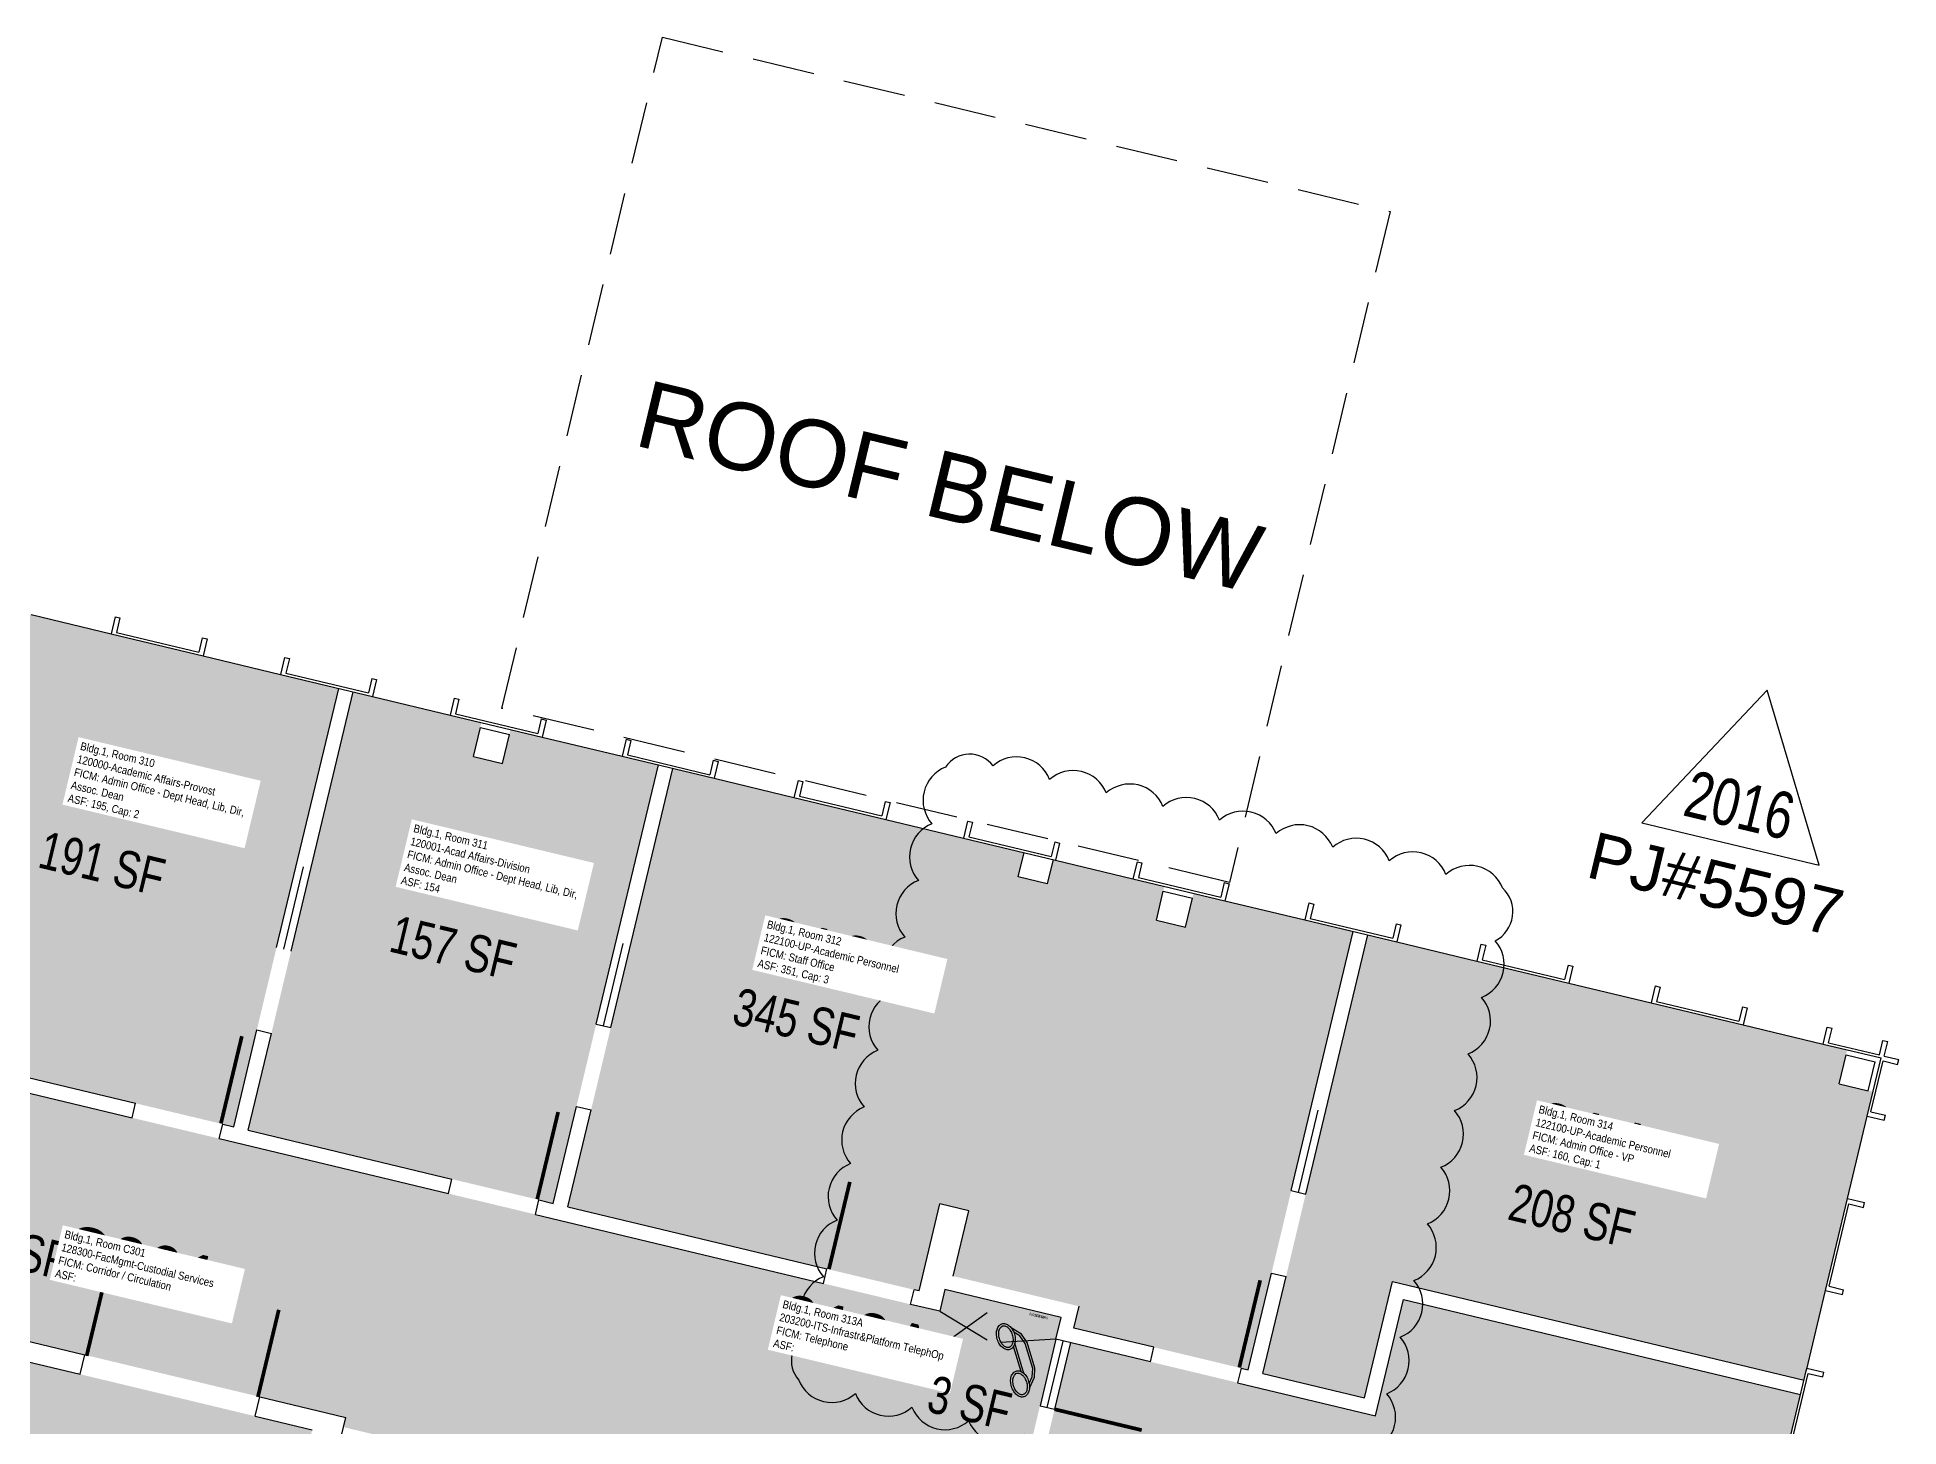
# Model space of a CAD drawing. Header units: inches. Extents: x 69220657 to 69222831, y 27675098 to 27677390.
# Drawn here: x 69222083 to 69222831, y 27676832 to 27677390 of the extents above; entities that cross this region are included whole.
import ezdxf
from ezdxf.enums import TextEntityAlignment as Align

# ---------------------------------------------------------------- set-up
doc = ezdxf.new("R2010")
doc.units = ezdxf.units.IN
doc.header["$LTSCALE"] = 100
doc.header["$MEASUREMENT"] = 0
doc.linetypes.add('DASHED2', pattern=[0.375, 0.25, -0.125])
doc.layers.get('0').update_dxf_attribs({"linetype": 'CONTINUOUS'})
for name, color, linetype in [('A-DOOR', 2, 'CONTINUOUS'), ('A-GLAZ', 1, 'CONTINUOUS'), ('A-IDEN-ICON', 4, 'CONTINUOUS'), ('A-IDEN-RNUM', 7, 'CONTINUOUS'), ('A-IDEN-SNUM', 4, 'CONTINUOUS'), ('A-IDEN-VNUM', 4, 'CONTINUOUS'), ('A-MISC', 3, 'CONTINUOUS'), ('A-WALL', 5, 'CONTINUOUS'), ('AREA-TEXT', 3, 'CONTINUOUS'), ('Rooms-Category-Color', 7, 'CONTINUOUS'), ('Rooms-College-Color', 7, 'CONTINUOUS'), ('Rooms-Department-Color', 7, 'CONTINUOUS'), ('Rooms-Division-Color', 7, 'CONTINUOUS'), ('Rooms-Information', 7, 'CONTINUOUS')]:
    doc.layers.add(name, color=color, linetype=linetype)
doc.layers.add('A-REV', color=1, linetype='CONTINUOUS', true_color=0xff0000)
doc.styles.add('Annotative', font='arial.ttf')
doc.styles.add('AREA', font='arial.ttf', dxfattribs={"height": 15})
doc.styles.add('Arial', font='arial.ttf')
doc.styles.add('ROOMSNUMBER', font='arial.ttf', dxfattribs={"height": 1})
doc.styles.add('ROOMVNUMBER', font='arial.ttf', dxfattribs={"width": 0.85, "height": 0.075})

# ---------------------------------------------------------------- blocks, each defined once
blk = doc.blocks.new('CPPHONE')
for p, q in [((0.0096, 0.0252), (-0.0196, -0.0252)), ((0.0169, 0.0279), (-0.0182, -0.0329))]:
    blk.add_line(p, q)
for points in [[(0.0364, 0.0572), (0.0417, 0.0308), (0.0382, 0.0108), (0.0082, -0.0411), (-0.0083, -0.0558), (-0.0338, -0.0645)], [(0.0334, 0.047), (0.0366, 0.0307), (0.0334, 0.0126), (0.0043, -0.0379), (-0.0109, -0.0514), (-0.0265, -0.0567)]]:
    blk.add_lwpolyline(points)
for points in [[(0.0288, 0.0786, 0.139889), (0.0216, 0.0804, 0.107118), (0.0122, 0.0781, 0.079812), (0.0039, 0.0722, 0.067459), (-0.0035, 0.0626, 0.067459), (-0.008, 0.0515, 0.079812), (-0.009, 0.0413, 0.107118), (-0.0064, 0.032, 0.139889), (-0.0012, 0.0267, 0.139889), (0.0061, 0.0248, 0.107118), (0.0155, 0.0272, 0.079812), (0.0238, 0.0331, 0.067459), (0.0312, 0.0426, 0.067459), (0.0357, 0.0538, 0.079812), (0.0367, 0.0639, 0.107118), (0.034, 0.0732, 0.139889)], [(0.0263, 0.0743, 0.139889), (0.0218, 0.0754, 0.107118), (0.0144, 0.0736, 0.079812), (0.0074, 0.0686, 0.067459), (0.0008, 0.0601, 0.067459), (-0.0032, 0.0502, 0.079812), (-0.004, 0.0417, 0.107118), (-0.0019, 0.0344, 0.139889), (0.0013, 0.031, 0.139889), (0.0059, 0.0298, 0.107118), (0.0133, 0.0317, 0.079812), (0.0203, 0.0367, 0.067459), (0.0268, 0.0451, 0.067459), (0.0309, 0.055, 0.079812), (0.0317, 0.0636, 0.107118), (0.0296, 0.0709, 0.139889)], [(-0.0262, -0.0167, 0.139889), (-0.0334, -0.0148, 0.107118), (-0.0428, -0.0172, 0.079812), (-0.0511, -0.0231, 0.067459), (-0.0585, -0.0326, 0.067459), (-0.063, -0.0438, 0.079812), (-0.064, -0.0539, 0.107118), (-0.0614, -0.0632, 0.139889), (-0.0562, -0.0686, 0.139889), (-0.0489, -0.0704, 0.107118), (-0.0395, -0.0681, 0.079812), (-0.0312, -0.0622, 0.067459), (-0.0238, -0.0526, 0.067459), (-0.0193, -0.0415, 0.079812), (-0.0183, -0.0313, 0.107118), (-0.021, -0.022, 0.139889)], [(-0.0287, -0.021, 0.139889), (-0.0332, -0.0198, 0.107118), (-0.0406, -0.0217, 0.079812), (-0.0476, -0.0267, 0.067459), (-0.0542, -0.0351, 0.067459), (-0.0582, -0.045, 0.079812), (-0.059, -0.0536, 0.107118), (-0.0569, -0.0609, 0.139889), (-0.0537, -0.0643, 0.139889), (-0.0491, -0.0654, 0.107118), (-0.0417, -0.0636, 0.079812), (-0.0347, -0.0586, 0.067459), (-0.0282, -0.0501, 0.067459), (-0.0241, -0.0402, 0.079812), (-0.0233, -0.0317, 0.107118), (-0.0254, -0.0244, 0.139889)]]:
    blk.add_lwpolyline(points, format="xyb", close=True)
blk = doc.blocks.new('ProjectRev')
at = {"transparency": 16777216}
blk.add_lwpolyline([(0, 0.122), (-0.1221, -0.0895), (0.1221, -0.0895)], close=True, dxfattribs=at)
at = {"transparency": 16777216, "insert": (-0.1798, -0.1151), "char_height": 0.0625, "width": 0.24749, "attachment_point": 1, "style": 'Arial'}
blk.add_mtext('PJ#', dxfattribs=at)
at = {"transparency": 16777216, "style": 'Arial', "width": 0.75}
blk.add_attdef('YEAR', text='', height=18.75, dxfattribs=at).set_placement((0, 0), align=Align.MIDDLE_CENTER)
at = {"transparency": 16777216, "style": 'Arial'}
blk.add_attdef('PROJECT', text='', height=18.75, dxfattribs=at).set_placement((-0.0276, -0.1151), align=Align.TOP_LEFT)

msp = doc.modelspace()

# ---------------------------------------------------------------- hatches: boundary and pattern name
at = {"layer": 'Rooms-Category-Color', "true_color": 0xfa9ba3}
for points in [[(69222056.42, 27677163.73), (69222204.25, 27677128.37), (69222162.15, 27676952.34), (69222014.32, 27676987.69)], [(69222210.07, 27677126.93), (69222261.62, 27677114.6), (69222258.36, 27677100.98), (69222270.04, 27677098.19), (69222273.29, 27677111.81), (69222332.62, 27677097.62), (69222290.52, 27676921.59), (69222167.98, 27676950.89)], [(69222296.36, 27676920.19), (69222338.53, 27677096.21), (69222479.54, 27677062.43), (69222477.21, 27677052.7), (69222488.88, 27677049.91), (69222491.21, 27677059.63), (69222535.94, 27677048.91), (69222532.68, 27677035.3), (69222544.35, 27677032.5), (69222547.61, 27677046.12), (69222611.79, 27677030.74), (69222569.62, 27676854.72), (69222499.61, 27676871.5), (69222501.7, 27676880.25), (69222451.13, 27676892.36), (69222457.42, 27676918.62), (69222445.75, 27676921.42), (69222437.37, 27676886.41)], [(69222617.55, 27677029.34), (69222810.12, 27676983.29), (69222806.87, 27676969.68), (69222820.48, 27676966.42), (69222792.81, 27676850.68), (69222627.47, 27676890.22), (69222616.3, 27676843.54), (69222575.46, 27676853.31)], [(69222498.21, 27676865.66), (69222620.74, 27676836.31), (69222631.92, 27676882.99), (69222791.41, 27676844.78), (69222754.83, 27676692.1), (69222721.05, 27676551.09), (69222558.65, 27676589.99), (69222550.25, 27676554.92), (69222430.63, 27676583.58), (69222472.86, 27676759.65), (69222478.69, 27676758.25), (69222481.48, 27676769.93), (69222475.65, 27676771.32)], [(69222030.29, 27676869.79), (69222193.67, 27676830.65), (69222192.74, 27676826.76), (69222204.41, 27676823.97), (69222205.34, 27676827.86), (69222242.29, 27676819), (69222177.64, 27676549.11), (69222140.68, 27676557.95), (69222141.61, 27676561.84), (69222129.94, 27676564.63), (69222126.68, 27676551.02), (69221963.29, 27676590.09)]]:
    msp.add_hatch(color=241, dxfattribs=at).paths.add_polyline_path(points)
at = {"layer": 'Rooms-Category-Color', "true_color": 0xadadad}
for points in [[(69221872.91, 27677015.46), (69221686.69, 27677060.08), (69221678.41, 27677062.06), (69221662.68, 27676996.42), (69221655.81, 27676967.73), (69221663.47, 27676965.89), (69221768.59, 27676940.71), (69221894.07, 27676910.65), (69221893.13, 27676906.76), (69221920.36, 27676900.24), (69221921.29, 27676904.13), (69221935.31, 27676900.77), (69221984.68, 27676888.94), (69222102.42, 27676860.73), (69222195.53, 27676838.43), (69222207.2, 27676835.63), (69222206.27, 27676831.74), (69222243.23, 27676822.89), (69222244.16, 27676826.78), (69222251.94, 27676824.91), (69222245.42, 27676797.69), (69222315.43, 27676780.91), (69222344.61, 27676773.92), (69222351.13, 27676801.15), (69222462.97, 27676774.36), (69222469.77, 27676772.73), (69222477.58, 27676805.31), (69222492.37, 27676867.06), (69222451.53, 27676876.84), (69222445.69, 27676878.24), (69222434.24, 27676880.98), (69222283.36, 27676917.13), (69222156.35, 27676947.56), (69222002.19, 27676984.49)], [(69222494.47, 27676875.81), (69222447.79, 27676886.99), (69222445.69, 27676878.24), (69222492.37, 27676867.06)]]:
    msp.add_hatch(color=253, dxfattribs=at).paths.add_polyline_path(points)
at = {"layer": 'Rooms-College-Color', "true_color": 0x80bc67}
for points in [[(69222056.42, 27677163.73), (69222204.25, 27677128.37), (69222162.15, 27676952.34), (69222014.32, 27676987.69)], [(69222210.07, 27677126.93), (69222261.62, 27677114.6), (69222258.36, 27677100.98), (69222270.04, 27677098.19), (69222273.29, 27677111.81), (69222332.62, 27677097.62), (69222290.52, 27676921.59), (69222167.98, 27676950.89)], [(69222296.36, 27676920.19), (69222338.53, 27677096.21), (69222479.54, 27677062.43), (69222477.21, 27677052.7), (69222488.88, 27677049.91), (69222491.21, 27677059.63), (69222535.94, 27677048.91), (69222532.68, 27677035.3), (69222544.35, 27677032.5), (69222547.61, 27677046.12), (69222611.79, 27677030.74), (69222569.62, 27676854.72), (69222499.61, 27676871.5), (69222501.7, 27676880.25), (69222451.13, 27676892.36), (69222457.42, 27676918.62), (69222445.75, 27676921.42), (69222437.37, 27676886.41)], [(69222617.55, 27677029.34), (69222810.12, 27676983.29), (69222806.87, 27676969.68), (69222820.48, 27676966.42), (69222792.81, 27676850.68), (69222627.47, 27676890.22), (69222616.3, 27676843.54), (69222575.46, 27676853.31)], [(69222498.21, 27676865.66), (69222620.74, 27676836.31), (69222631.92, 27676882.99), (69222791.41, 27676844.78), (69222754.83, 27676692.1), (69222721.05, 27676551.09), (69222558.65, 27676589.99), (69222550.25, 27676554.92), (69222430.63, 27676583.58), (69222472.86, 27676759.65), (69222478.69, 27676758.25), (69222481.48, 27676769.93), (69222475.65, 27676771.32)], [(69222030.29, 27676869.79), (69222193.67, 27676830.65), (69222192.74, 27676826.76), (69222204.41, 27676823.97), (69222205.34, 27676827.86), (69222242.29, 27676819), (69222177.64, 27676549.11), (69222140.68, 27676557.95), (69222141.61, 27676561.84), (69222129.94, 27676564.63), (69222126.68, 27676551.02), (69221963.29, 27676590.09)]]:
    msp.add_hatch(color=83, dxfattribs=at).paths.add_polyline_path(points)
at = {"layer": 'Rooms-College-Color', "true_color": 0xadadad}
for points in [[(69221872.91, 27677015.46), (69221686.69, 27677060.08), (69221678.41, 27677062.06), (69221662.68, 27676996.42), (69221655.81, 27676967.73), (69221663.47, 27676965.89), (69221768.59, 27676940.71), (69221894.07, 27676910.65), (69221893.13, 27676906.76), (69221920.36, 27676900.24), (69221921.29, 27676904.13), (69221935.31, 27676900.77), (69221984.68, 27676888.94), (69222102.42, 27676860.73), (69222195.53, 27676838.43), (69222207.2, 27676835.63), (69222206.27, 27676831.74), (69222243.23, 27676822.89), (69222244.16, 27676826.78), (69222251.94, 27676824.91), (69222245.42, 27676797.69), (69222315.43, 27676780.91), (69222344.61, 27676773.92), (69222351.13, 27676801.15), (69222462.97, 27676774.36), (69222469.77, 27676772.73), (69222477.58, 27676805.31), (69222492.37, 27676867.06), (69222451.53, 27676876.84), (69222445.69, 27676878.24), (69222434.24, 27676880.98), (69222283.36, 27676917.13), (69222156.35, 27676947.56), (69222002.19, 27676984.49)], [(69222494.47, 27676875.81), (69222447.79, 27676886.99), (69222445.69, 27676878.24), (69222492.37, 27676867.06)]]:
    msp.add_hatch(color=253, dxfattribs=at).paths.add_polyline_path(points)
at = {"layer": 'Rooms-Department-Color', "true_color": 0x62f98f}
for points in [[(69222056.42, 27677163.73), (69222204.25, 27677128.37), (69222162.15, 27676952.34), (69222014.32, 27676987.69)], [(69222210.07, 27677126.93), (69222261.62, 27677114.6), (69222258.36, 27677100.98), (69222270.04, 27677098.19), (69222273.29, 27677111.81), (69222332.62, 27677097.62), (69222290.52, 27676921.59), (69222167.98, 27676950.89)], [(69222030.29, 27676869.79), (69222193.67, 27676830.65), (69222192.74, 27676826.76), (69222204.41, 27676823.97), (69222205.34, 27676827.86), (69222242.29, 27676819), (69222177.64, 27676549.11), (69222140.68, 27676557.95), (69222141.61, 27676561.84), (69222129.94, 27676564.63), (69222126.68, 27676551.02), (69221963.29, 27676590.09)]]:
    msp.add_hatch(color=91, dxfattribs=at).paths.add_polyline_path(points)
at = {"layer": 'Rooms-Department-Color', "true_color": 0xdfff7f}
for points in [[(69222296.36, 27676920.19), (69222338.53, 27677096.21), (69222479.54, 27677062.43), (69222477.21, 27677052.7), (69222488.88, 27677049.91), (69222491.21, 27677059.63), (69222535.94, 27677048.91), (69222532.68, 27677035.3), (69222544.35, 27677032.5), (69222547.61, 27677046.12), (69222611.79, 27677030.74), (69222569.62, 27676854.72), (69222499.61, 27676871.5), (69222501.7, 27676880.25), (69222451.13, 27676892.36), (69222457.42, 27676918.62), (69222445.75, 27676921.42), (69222437.37, 27676886.41)], [(69222617.55, 27677029.34), (69222810.12, 27676983.29), (69222806.87, 27676969.68), (69222820.48, 27676966.42), (69222792.81, 27676850.68), (69222627.47, 27676890.22), (69222616.3, 27676843.54), (69222575.46, 27676853.31)], [(69222498.21, 27676865.66), (69222620.74, 27676836.31), (69222631.92, 27676882.99), (69222791.41, 27676844.78), (69222754.83, 27676692.1), (69222721.05, 27676551.09), (69222558.65, 27676589.99), (69222550.25, 27676554.92), (69222430.63, 27676583.58), (69222472.86, 27676759.65), (69222478.69, 27676758.25), (69222481.48, 27676769.93), (69222475.65, 27676771.32)]]:
    msp.add_hatch(color=61, dxfattribs=at).paths.add_polyline_path(points)
at = {"layer": 'Rooms-Department-Color', "true_color": 0xacacac}
for points in [[(69221872.91, 27677015.46), (69221686.69, 27677060.08), (69221678.41, 27677062.06), (69221662.68, 27676996.42), (69221655.81, 27676967.73), (69221663.47, 27676965.89), (69221768.59, 27676940.71), (69221894.07, 27676910.65), (69221893.13, 27676906.76), (69221920.36, 27676900.24), (69221921.29, 27676904.13), (69221935.31, 27676900.77), (69221984.68, 27676888.94), (69222102.42, 27676860.73), (69222195.53, 27676838.43), (69222207.2, 27676835.63), (69222206.27, 27676831.74), (69222243.23, 27676822.89), (69222244.16, 27676826.78), (69222251.94, 27676824.91), (69222245.42, 27676797.69), (69222315.43, 27676780.91), (69222344.61, 27676773.92), (69222351.13, 27676801.15), (69222462.97, 27676774.36), (69222469.77, 27676772.73), (69222477.58, 27676805.31), (69222492.37, 27676867.06), (69222451.53, 27676876.84), (69222445.69, 27676878.24), (69222434.24, 27676880.98), (69222283.36, 27676917.13), (69222156.35, 27676947.56), (69222002.19, 27676984.49)], [(69222494.47, 27676875.81), (69222447.79, 27676886.99), (69222445.69, 27676878.24), (69222492.37, 27676867.06)]]:
    msp.add_hatch(color=253, dxfattribs=at).paths.add_polyline_path(points)
at = {"layer": 'Rooms-Division-Color', "true_color": 0x62f98f}
for points in [[(69222056.42, 27677163.73), (69222204.25, 27677128.37), (69222162.15, 27676952.34), (69222014.32, 27676987.69)], [(69222210.07, 27677126.93), (69222261.62, 27677114.6), (69222258.36, 27677100.98), (69222270.04, 27677098.19), (69222273.29, 27677111.81), (69222332.62, 27677097.62), (69222290.52, 27676921.59), (69222167.98, 27676950.89)], [(69222030.29, 27676869.79), (69222193.67, 27676830.65), (69222192.74, 27676826.76), (69222204.41, 27676823.97), (69222205.34, 27676827.86), (69222242.29, 27676819), (69222177.64, 27676549.11), (69222140.68, 27676557.95), (69222141.61, 27676561.84), (69222129.94, 27676564.63), (69222126.68, 27676551.02), (69221963.29, 27676590.09)]]:
    msp.add_hatch(color=91, dxfattribs=at).paths.add_polyline_path(points)
at = {"layer": 'Rooms-Division-Color', "true_color": 0xdfff7f}
for points in [[(69222296.36, 27676920.19), (69222338.53, 27677096.21), (69222479.54, 27677062.43), (69222477.21, 27677052.7), (69222488.88, 27677049.91), (69222491.21, 27677059.63), (69222535.94, 27677048.91), (69222532.68, 27677035.3), (69222544.35, 27677032.5), (69222547.61, 27677046.12), (69222611.79, 27677030.74), (69222569.62, 27676854.72), (69222499.61, 27676871.5), (69222501.7, 27676880.25), (69222451.13, 27676892.36), (69222457.42, 27676918.62), (69222445.75, 27676921.42), (69222437.37, 27676886.41)], [(69222617.55, 27677029.34), (69222810.12, 27676983.29), (69222806.87, 27676969.68), (69222820.48, 27676966.42), (69222792.81, 27676850.68), (69222627.47, 27676890.22), (69222616.3, 27676843.54), (69222575.46, 27676853.31)], [(69222498.21, 27676865.66), (69222620.74, 27676836.31), (69222631.92, 27676882.99), (69222791.41, 27676844.78), (69222754.83, 27676692.1), (69222721.05, 27676551.09), (69222558.65, 27676589.99), (69222550.25, 27676554.92), (69222430.63, 27676583.58), (69222472.86, 27676759.65), (69222478.69, 27676758.25), (69222481.48, 27676769.93), (69222475.65, 27676771.32)]]:
    msp.add_hatch(color=61, dxfattribs=at).paths.add_polyline_path(points)
at = {"layer": 'Rooms-Division-Color', "true_color": 0xadadad}
for points in [[(69221872.91, 27677015.46), (69221686.69, 27677060.08), (69221678.41, 27677062.06), (69221662.68, 27676996.42), (69221655.81, 27676967.73), (69221663.47, 27676965.89), (69221768.59, 27676940.71), (69221894.07, 27676910.65), (69221893.13, 27676906.76), (69221920.36, 27676900.24), (69221921.29, 27676904.13), (69221935.31, 27676900.77), (69221984.68, 27676888.94), (69222102.42, 27676860.73), (69222195.53, 27676838.43), (69222207.2, 27676835.63), (69222206.27, 27676831.74), (69222243.23, 27676822.89), (69222244.16, 27676826.78), (69222251.94, 27676824.91), (69222245.42, 27676797.69), (69222315.43, 27676780.91), (69222344.61, 27676773.92), (69222351.13, 27676801.15), (69222462.97, 27676774.36), (69222469.77, 27676772.73), (69222477.58, 27676805.31), (69222492.37, 27676867.06), (69222451.53, 27676876.84), (69222445.69, 27676878.24), (69222434.24, 27676880.98), (69222283.36, 27676917.13), (69222156.35, 27676947.56), (69222002.19, 27676984.49)], [(69222494.47, 27676875.81), (69222447.79, 27676886.99), (69222445.69, 27676878.24), (69222492.37, 27676867.06)]]:
    msp.add_hatch(color=253, dxfattribs=at).paths.add_polyline_path(points)

# ---------------------------------------------------------------- linework, layer by layer
at = {"layer": 'A-DOOR'}
for p, q in [((69222182.31, 27677023.6), (69222190.23, 27677056.67)), ((69222310.68, 27676992.85), (69222318.6, 27677025.91)), ((69222589.78, 27676925.99), (69222597.7, 27676959.05)), ((69222445.69, 27676878.24), (69222464.78, 27676866.79)), ((69222492.37, 27676867.06), (69222470.13, 27676865.75))]:
    msp.add_line(p, q, dxfattribs=at)
for points in [[(69222157.04, 27676953.67, 1.5, 1.5, 0), (69222165.43, 27676988.68, 0, 0, 0), (69222164.7, 27676988.86, 0, 0, 0.414214), (69222122.41, 27676960.43, 0, 0, 0.414214)], [(69222284.06, 27676923.25, 1.5, 1.5, 0), (69222292.45, 27676958.25, 0, 0, 0), (69222291.72, 27676958.43, 0, 0, 0.414214), (69222249.43, 27676930, 0, 0, 0.414214)], [(69222401.2, 27676895.18, 1.5, 1.5, 0), (69222409.59, 27676930.19, 0, 0, 0), (69222410.32, 27676930.02, 0, 0, -0.402938), (69222435.49, 27676886.86, 0, 0, -0.414214)], [(69222103.09, 27676860.32, 1.5, 1.5, 0), (69222111.48, 27676895.33, 0, 0, 0), (69222112.21, 27676895.15, 0, 0, -0.414214), (69222137.02, 27676850.65, 0, 0, -0.414214)], [(69222566, 27676855.7, 1.5, 1.5, 0), (69222574.39, 27676890.71, 0, 0, 0), (69222573.66, 27676890.88, 0, 0, 0.402938), (69222531.67, 27676863.81, 0, 0, 0.414214)], [(69222171.87, 27676843.84, 1.5, 1.5, 0), (69222180.26, 27676878.85, 0, 0, 0), (69222179.53, 27676879.03, 0, 0, 0.414214), (69222137.24, 27676850.6, 0, 0, 0.414214)], [(69222491.8, 27676838.92, 1.5, 1.5, 0), (69222526.81, 27676830.53, 0, 0, 0), (69222526.64, 27676829.8, 0, 0, -0.387439), (69222483.41, 27676803.91, 0, 0, -0.414214)]]:
    msp.add_lwpolyline(points, format="xyseb", dxfattribs=at)
at = {"layer": 'A-GLAZ'}
for p, q in [((69222080.82, 27677157.95), (69222112.91, 27677150.26)), ((69222149.86, 27677141.4), (69222180.98, 27677133.95)), ((69222217.94, 27677125.1), (69222249.06, 27677117.64)), ((69222286.01, 27677108.79), (69222318.1, 27677101.1)), ((69222355.06, 27677092.25), (69222387.15, 27677084.56)), ((69222424.1, 27677075.71), (69222455.22, 27677068.25)), ((69222492.18, 27677059.4), (69222523.3, 27677051.94)), ((69222560.25, 27677043.09), (69222592.34, 27677035.4)), ((69222629.3, 27677026.55), (69222661.39, 27677018.86)), ((69222698.34, 27677010.01), (69222731.41, 27677002.08)), ((69222768.36, 27676993.23), (69222800.46, 27676985.54)), ((69222810.28, 27676923.55), (69222818.2, 27676956.61)), ((69222793.74, 27676854.5), (69222801.43, 27676886.59)), ((69222492.37, 27676867.06), (69222485.97, 27676840.32)), ((69222488.88, 27676839.62), (69222495.25, 27676866.21)), ((69222498.22, 27676865.66), (69222491.81, 27676838.92)), ((69222485.97, 27676840.32), (69222491.8, 27676838.92))]:
    msp.add_line(p, q, dxfattribs=at)
at = {"layer": 'A-IDEN-VNUM'}
msp.add_line((69222441.92, 27676861.26), (69222464.74, 27676877.77), dxfattribs=at)
at = {"layer": 'A-MISC', "linetype": 'DASHED2'}
msp.add_lwpolyline([(69222269.87, 27677120.33), (69222334.3, 27677389.77), (69222626.53, 27677319.76), (69222562.02, 27677050.46)], close=True, dxfattribs=at)
at = {"layer": 'A-REV'}
msp.add_lwpolyline([(69222619.74, 27676822.4, 0.520567), (69222625.19, 27676845.14, 0.520567), (69222630.63, 27676867.87, 0.520567), (69222636.08, 27676890.61, 0.520567), (69222641.53, 27676913.35, 0.520567), (69222646.98, 27676936.08, 0.520567), (69222652.42, 27676958.82, 0.520567), (69222657.87, 27676981.56, 0.520567), (69222663.32, 27677004.29, 0.520567), (69222668.76, 27677027.03, 0.520567), (69222671.72, 27677048.23, 0.520567), (69222648.98, 27677053.68, 0.520567), (69222626.24, 27677059.13, 0.520567), (69222603.51, 27677064.57, 0.520567), (69222580.77, 27677070.02, 0.520567), (69222558.03, 27677075.47, 0.520567), (69222535.3, 27677080.92, 0.520567), (69222512.56, 27677086.36, 0.520567), (69222489.83, 27677091.81, 0.520567), (69222467.09, 27677097.26, 0.520567), (69222448.03, 27677096.71, 0.520567), (69222442.58, 27677073.97, 0.520567), (69222437.14, 27677051.24, 0.520567), (69222431.69, 27677028.5, 0.520567), (69222426.24, 27677005.77, 0.520567), (69222420.79, 27676983.03, 0.520567), (69222415.35, 27676960.29, 0.520567), (69222409.9, 27676937.56, 0.520567), (69222404.45, 27676914.82, 0.520567), (69222399.01, 27676892.08, 0.520567), (69222393.56, 27676869.35, 0.520567), (69222389.08, 27676850.64, 0.520567), (69222411.81, 27676845.19, 0.520567), (69222434.55, 27676839.74, 0.520567), (69222457.29, 27676834.29, 0.520567), (69222480.02, 27676828.85, 0.520567)], format="xyb", dxfattribs=at)
at = {"layer": 'A-WALL'}
for p, q in [((69222114.54, 27677157.06), (69222112.91, 27677150.26)), ((69222114.54, 27677157.06), (69222116.49, 27677156.6)), ((69222116.49, 27677156.6), (69222115.09, 27677150.76)), ((69222112.91, 27677150.26), (69222149.86, 27677141.4)), ((69222115.09, 27677150.76), (69222148.15, 27677142.84)), ((69222149.55, 27677148.68), (69222148.15, 27677142.84)), ((69222149.55, 27677148.68), (69222151.5, 27677148.21)), ((69222151.5, 27677148.21), (69222149.86, 27677141.4)), ((69222182.61, 27677140.76), (69222180.98, 27677133.95)), ((69222182.61, 27677140.76), (69222184.56, 27677140.29)), ((69222184.56, 27677140.29), (69222183.16, 27677134.46)), ((69222180.98, 27677133.95), (69222217.94, 27677125.1)), ((69222183.16, 27677134.46), (69222216.23, 27677126.53)), ((69222217.62, 27677132.37), (69222216.23, 27677126.53)), ((69222217.62, 27677132.37), (69222219.57, 27677131.9)), ((69222219.57, 27677131.9), (69222217.94, 27677125.1)), ((69222179.39, 27677024.3), (69222204.32, 27677128.36)), ((69222185.23, 27677022.9), (69222210.16, 27677126.96)), ((69222250.69, 27677124.45), (69222249.06, 27677117.64)), ((69222250.69, 27677124.45), (69222252.63, 27677123.98)), ((69222252.63, 27677123.98), (69222251.24, 27677118.15)), ((69222249.06, 27677117.64), (69222286.01, 27677108.79)), ((69222251.24, 27677118.15), (69222284.3, 27677110.23)), ((69222285.7, 27677116.06), (69222284.3, 27677110.23)), ((69222285.7, 27677116.06), (69222287.64, 27677115.6)), ((69222258.44, 27677101), (69222261.23, 27677112.67)), ((69222261.23, 27677112.67), (69222272.9, 27677109.87)), ((69222270.11, 27677098.2), (69222272.9, 27677109.87)), ((69222287.64, 27677115.6), (69222286.01, 27677108.79)), ((69222319.73, 27677107.91), (69222318.1, 27677101.1)), ((69222318.1, 27677101.1), (69222355.06, 27677092.25)), ((69222319.73, 27677107.91), (69222321.68, 27677107.44)), ((69222321.68, 27677107.44), (69222320.28, 27677101.61)), ((69222320.28, 27677101.61), (69222353.35, 27677093.68)), ((69222258.44, 27677101), (69222270.11, 27677098.2)), ((69222307.76, 27676993.55), (69222332.69, 27677097.6)), ((69222313.6, 27676992.15), (69222338.53, 27677096.21)), ((69222354.74, 27677099.52), (69222353.35, 27677093.68)), ((69222354.74, 27677099.52), (69222356.69, 27677099.05)), ((69222356.69, 27677099.05), (69222355.06, 27677092.25)), ((69222388.78, 27677091.37), (69222387.15, 27677084.56)), ((69222388.78, 27677091.37), (69222390.73, 27677090.9)), ((69222390.73, 27677090.9), (69222389.33, 27677085.06)), ((69222387.15, 27677084.56), (69222424.1, 27677075.71)), ((69222389.33, 27677085.06), (69222422.39, 27677077.14)), ((69222423.79, 27677082.98), (69222422.39, 27677077.14)), ((69222423.79, 27677082.98), (69222425.74, 27677082.51)), ((69222425.74, 27677082.51), (69222424.1, 27677075.71)), ((69222456.85, 27677075.06), (69222455.22, 27677068.25)), ((69222456.85, 27677075.06), (69222458.8, 27677074.59)), ((69222458.8, 27677074.59), (69222457.4, 27677068.76)), ((69222455.22, 27677068.25), (69222492.18, 27677059.4)), ((69222457.4, 27677068.76), (69222490.47, 27677060.84)), ((69222491.86, 27677066.67), (69222490.47, 27677060.84)), ((69222491.86, 27677066.67), (69222493.81, 27677066.2)), ((69222493.81, 27677066.2), (69222492.18, 27677059.4)), ((69222477.21, 27677052.7), (69222479.54, 27677062.43)), ((69222491.21, 27677059.63), (69222488.88, 27677049.91)), ((69222524.93, 27677058.75), (69222523.3, 27677051.94)), ((69222524.93, 27677058.75), (69222526.87, 27677058.28)), ((69222526.87, 27677058.28), (69222525.48, 27677052.45)), ((69222488.88, 27677049.91), (69222477.21, 27677052.7)), ((69222523.3, 27677051.94), (69222560.25, 27677043.09)), ((69222525.48, 27677052.45), (69222558.54, 27677044.53)), ((69222559.94, 27677050.36), (69222558.54, 27677044.53)), ((69222559.94, 27677050.36), (69222561.88, 27677049.9)), ((69222561.88, 27677049.9), (69222560.25, 27677043.09)), ((69222532.68, 27677035.3), (69222535.47, 27677046.97)), ((69222535.47, 27677046.97), (69222547.14, 27677044.17)), ((69222544.35, 27677032.5), (69222547.14, 27677044.17)), ((69222593.97, 27677042.21), (69222592.34, 27677035.4)), ((69222593.97, 27677042.21), (69222595.92, 27677041.74)), ((69222595.92, 27677041.74), (69222594.52, 27677035.91)), ((69222532.68, 27677035.3), (69222544.35, 27677032.5)), ((69222592.34, 27677035.4), (69222629.3, 27677026.55)), ((69222594.52, 27677035.91), (69222627.59, 27677027.99)), ((69222628.98, 27677033.82), (69222627.59, 27677027.99)), ((69222628.98, 27677033.82), (69222630.93, 27677033.35)), ((69222586.87, 27676926.69), (69222611.79, 27677030.74)), ((69222592.7, 27676925.29), (69222617.63, 27677029.34)), ((69222630.93, 27677033.35), (69222629.3, 27677026.55)), ((69222663.02, 27677025.67), (69222661.39, 27677018.86)), ((69222661.39, 27677018.86), (69222698.34, 27677010.01)), ((69222663.02, 27677025.67), (69222664.97, 27677025.2)), ((69222664.97, 27677025.2), (69222663.57, 27677019.37)), ((69222663.57, 27677019.37), (69222696.63, 27677011.44)), ((69222698.03, 27677017.28), (69222696.63, 27677011.44)), ((69222698.03, 27677017.28), (69222699.98, 27677016.81)), ((69222699.98, 27677016.81), (69222698.34, 27677010.01)), ((69222733.04, 27677008.89), (69222731.41, 27677002.08)), ((69222733.04, 27677008.89), (69222734.98, 27677008.43)), ((69222734.98, 27677008.43), (69222733.59, 27677002.59)), ((69222731.41, 27677002.08), (69222768.36, 27676993.23)), ((69222733.59, 27677002.59), (69222766.65, 27676994.67)), ((69222768.05, 27677000.51), (69222766.65, 27676994.67)), ((69222768.05, 27677000.51), (69222769.99, 27677000.04)), ((69222769.99, 27677000.04), (69222768.36, 27676993.23)), ((69222162.15, 27676952.34), (69222171.47, 27676991.24)), ((69222167.99, 27676950.94), (69222177.31, 27676989.84)), ((69222171.47, 27676991.24), (69222177.31, 27676989.84)), ((69222307.76, 27676993.55), (69222313.6, 27676992.15)), ((69222800.46, 27676985.54), (69222802.09, 27676992.35)), ((69222802.09, 27676992.35), (69222804.03, 27676991.89)), ((69222802.63, 27676986.05), (69222804.03, 27676991.89)), ((69222002.19, 27676984.49), (69222121.34, 27676955.95)), ((69222014.34, 27676987.75), (69222122.74, 27676961.78)), ((69222800.46, 27676985.54), (69222823.79, 27676979.95)), ((69222802.63, 27676986.05), (69222823.06, 27676981.16)), ((69222823.06, 27676981.16), (69222824.45, 27676986.99)), ((69222824.45, 27676986.99), (69222826.4, 27676986.53)), ((69222825, 27676980.69), (69222826.4, 27676986.53)), ((69222806.92, 27676969.6), (69222809.71, 27676981.27)), ((69222809.71, 27676981.27), (69222821.38, 27676978.47)), ((69222818.2, 27676956.61), (69222823.79, 27676979.95)), ((69222818.59, 27676966.8), (69222821.38, 27676978.47)), ((69222819.64, 27676958.32), (69222824.53, 27676978.75)), ((69222824.53, 27676978.75), (69222830.37, 27676977.35)), ((69222825, 27676980.69), (69222830.84, 27676979.29)), ((69222830.37, 27676977.35), (69222830.84, 27676979.29)), ((69222806.92, 27676969.6), (69222818.59, 27676966.8)), ((69222121.34, 27676955.95), (69222122.74, 27676961.78)), ((69222290.52, 27676921.59), (69222299.84, 27676960.48)), ((69222296.36, 27676920.19), (69222305.68, 27676959.09)), ((69222299.84, 27676960.48), (69222305.68, 27676959.09)), ((69222156.35, 27676947.56), (69222157.75, 27676953.39)), ((69222157.75, 27676953.39), (69222162.15, 27676952.34)), ((69222818.2, 27676956.61), (69222825.01, 27676954.98)), ((69222819.64, 27676958.32), (69222825.48, 27676956.93)), ((69222825.01, 27676954.98), (69222825.48, 27676956.93)), ((69222156.35, 27676947.56), (69222248.36, 27676925.52)), ((69222167.99, 27676950.94), (69222249.75, 27676931.35)), ((69222248.36, 27676925.52), (69222249.75, 27676931.35)), ((69222283.36, 27676917.13), (69222284.76, 27676922.97)), ((69222284.76, 27676922.97), (69222290.52, 27676921.59)), ((69222586.87, 27676926.69), (69222592.7, 27676925.29)), ((69222801.43, 27676886.59), (69222810.28, 27676923.55)), ((69222810.28, 27676923.55), (69222817.09, 27676921.92)), ((69222816.62, 27676919.97), (69222817.09, 27676921.92)), ((69222283.36, 27676917.13), (69222399.04, 27676889.39)), ((69222296.36, 27676920.19), (69222400.38, 27676895.27)), ((69222437.37, 27676886.41), (69222445.75, 27676921.42)), ((69222457.42, 27676918.62), (69222445.75, 27676921.42)), ((69222451.13, 27676892.36), (69222457.42, 27676918.62)), ((69222802.87, 27676888.31), (69222810.79, 27676921.37)), ((69222810.79, 27676921.37), (69222816.62, 27676919.97)), ((69222399.05, 27676889.42), (69222400.38, 27676895.27)), ((69222569.62, 27676854.72), (69222578.94, 27676893.62)), ((69222575.46, 27676853.32), (69222584.78, 27676892.22)), ((69222578.94, 27676893.62), (69222584.78, 27676892.22)), ((69222434.02, 27676881.04), (69222435.42, 27676886.87)), ((69222437.37, 27676886.41), (69222435.49, 27676886.86)), ((69222447.79, 27676886.99), (69222445.69, 27676878.24)), ((69222616.3, 27676843.54), (69222627.49, 27676890.22)), ((69222627.49, 27676890.22), (69222792.81, 27676850.61)), ((69222801.43, 27676886.59), (69222808.24, 27676884.96)), ((69222802.87, 27676888.31), (69222808.7, 27676886.91)), ((69222808.24, 27676884.96), (69222808.7, 27676886.91)), ((69222019.69, 27676880.55), (69222102.42, 27676860.73)), ((69222445.69, 27676878.24), (69222434.02, 27676881.04)), ((69222499.61, 27676871.5), (69222501.7, 27676880.25)), ((69222620.74, 27676836.31), (69222631.92, 27676882.99)), ((69222631.92, 27676882.99), (69222791.41, 27676844.78)), ((69222017.83, 27676872.77), (69222100.56, 27676852.95)), ((69222531.68, 27676863.87), (69222499.61, 27676871.5)), ((69222530.33, 27676857.96), (69222492.37, 27676867.06)), ((69222530.33, 27676857.96), (69222531.67, 27676863.81)), ((69222100.56, 27676852.95), (69222102.42, 27676860.73)), ((69222566.71, 27676855.42), (69222565.31, 27676849.59)), ((69222566.71, 27676855.42), (69222569.62, 27676854.72)), ((69222785.12, 27676818.52), (69222793.97, 27676855.47)), ((69222793.97, 27676855.47), (69222800.78, 27676853.84)), ((69222565.31, 27676849.59), (69222620.74, 27676836.31)), ((69222575.46, 27676853.32), (69222616.3, 27676843.54)), ((69222786.56, 27676820.23), (69222794.48, 27676853.3)), ((69222794.48, 27676853.3), (69222800.32, 27676851.9)), ((69222800.32, 27676851.9), (69222800.78, 27676853.84)), ((69222170.8, 27676836.13), (69222172.66, 27676843.91)), ((69222172.66, 27676843.91), (69222195.53, 27676838.43)), ((69222170.8, 27676836.13), (69222193.67, 27676830.65)), ((69222195.53, 27676838.43), (69222207.2, 27676835.63)), ((69222204.41, 27676823.96), (69222207.2, 27676835.63))]:
    msp.add_line(p, q, dxfattribs=at)
msp.add_lwpolyline([(69222451.13, 27676892.36, 0, 0, 0), (69222501.7, 27676880.25, 2, 2, 0)], format="xyseb", dxfattribs=at)
msp.add_lwpolyline([(69222492.37, 27676867.06), (69222494.47, 27676875.81), (69222447.79, 27676886.99)], dxfattribs=at)

# ---------------------------------------------------------------- block references
at = {"layer": 'A-IDEN-ICON', "xscale": -180.0000000000001, "yscale": 180, "zscale": 180, "rotation": 166.7236699146943}
msp.add_blockref('CPPHONE', (69222477.7, 27676858.88), dxfattribs=at)
at = {"layer": 'A-REV'}
ref = msp.add_blockref('ProjectRev', (69222769.48, 27677092, 399), dxfattribs=dict(at, xscale=300, yscale=300, zscale=300, rotation=346.5276805397287))
ref.add_attrib('YEAR', '2016', dxfattribs={"layer": '0', "transparency": 16777216, "height": 18.75, "rotation": 346.52768, "style": 'Arial', "width": 0.75}).set_placement((69222766.97, 27677081.52, 399), align=Align.MIDDLE_CENTER)
ref.add_attrib('PROJECT', '5597', dxfattribs={"layer": '0', "transparency": 16777216, "height": 18.75, "rotation": 346.52768, "style": 'Arial'}).set_placement((69222753.39, 27677060.36, 399), align=Align.TOP_LEFT)

# ---------------------------------------------------------------- texts
at = {"layer": 'A-IDEN-RNUM', "style": 'ROOMSNUMBER', "width": 0.85}
for s, p in [('0310-00', (69222119.35, 27677087.53)), ('0311-00', (69222253.38, 27677055.42)), ('0312-00', (69222396.36, 27677021.17)), ('0314-00', (69222706.27, 27676946.92)), ('C301-00', (69222125.19, 27676894.45)), ('0313-A0', (69222485.41, 27676876.36))]:
    msp.add_text(s, height=1, rotation=346.52768, dxfattribs=at).set_placement(p, align=Align.MIDDLE)
at = {"layer": 'A-IDEN-SNUM', "style": 'ROOMSNUMBER', "width": 0.85}
for s, p in [('0010031000', (69222119.35, 27677087.53)), ('0010031100', (69222253.38, 27677055.42)), ('0010031200', (69222396.36, 27677021.17)), ('0010031400', (69222706.27, 27676946.92)), ('0010C30100', (69222125.19, 27676894.45)), ('00100313A0', (69222485.41, 27676876.36))]:
    msp.add_text(s, height=1, rotation=346.52768, dxfattribs=at).set_placement(p, align=Align.MIDDLE)
at = {"layer": 'A-IDEN-VNUM', "style": 'ROOMVNUMBER', "width": 0.85}
for s, p in [('310', (69222119.35, 27677087.53)), ('311', (69222253.38, 27677055.42)), ('312', (69222396.36, 27677021.17)), ('314', (69222706.27, 27676946.92)), ('C301', (69222123.89, 27676895.52)), ('313A', (69222411.53, 27676867.49))]:
    msp.add_text(s, height=22.5, rotation=346.52768, dxfattribs=at).set_placement(p, align=Align.MIDDLE)
at = {"layer": 'A-MISC', "style": 'Annotative'}
msp.add_text('ROOF BELOW', height=27, rotation=346.52768, dxfattribs=at).set_placement((69222449.69, 27677209.47), align=Align.MIDDLE)
at = {"layer": 'AREA-TEXT', "style": 'AREA', "width": 0.75}
for s, p in [('191 SF', (69222109.29, 27677058.03)), ('157 SF', (69222250.3, 27677024.26)), ('345 SF', (69222388.02, 27676995.17)), ('208 SF', (69222699.59, 27676916.67)), ('585 SF', (69222070.83, 27676903.78)), ('3 SF', (69222457.68, 27676841.6))]:
    msp.add_text(s, height=15, rotation=346.52768, dxfattribs=at).set_placement(p, align=Align.MIDDLE_CENTER)

# ---------------------------------------------------------------- next in the draw order: texts
at = {"layer": 'Rooms-Information', "width": 72, "attachment_point": 7, "rotation": 346.52768, "style": 'ROOMVNUMBER', "bg_fill": 3, "box_fill_scale": 1.5, "bg_fill_color": 256, "bg_fill_true_color": 13158600, "bg_fill_transparency": 0}
for s, insert, char_height in [('Bldg.1, Room 310^M^J120000-Academic Affairs-Provost^M^JFICM: Admin Office - Dept Head, Lib, Dir, Assoc. Dean^M^JASF: 195, Cap: 2', (69222095.09, 27677081.93), 3.21429), ('Bldg.1, Room 311^M^J120001-Acad Affairs-Division^M^JFICM: Admin Office - Dept Head, Lib, Dir, Assoc. Dean^M^JASF: 154', (69222229.12, 27677049.82), 3.21429), ('Bldg.1, Room 312^M^J122100-UP-Academic Personnel^M^JFICM: Staff Office^M^JASF: 351, Cap: 3', (69222372.1, 27677015.57), 3.2143), ('Bldg.1, Room 314^M^J122100-UP-Academic Personnel^M^JFICM: Admin Office - VP^M^JASF: 160, Cap: 1', (69222682.01, 27676941.33), 3.2143), ('Bldg.1, Room C301^M^J128300-FacMgmt-Custodial Services^M^JFICM: Corridor / Circulation^M^JASF: ', (69222090.21, 27676892.03), 3.2143), ('Bldg.1, Room 313A^M^J203200-ITS-Infrastr&Platform TelephOp^M^JFICM: Telephone^M^JASF: ', (69222378.59, 27676863.97), 3.2143)]:
    msp.add_mtext(s, dxfattribs=dict(at, insert=insert, char_height=char_height))

doc.saveas('drawing.dxf')
